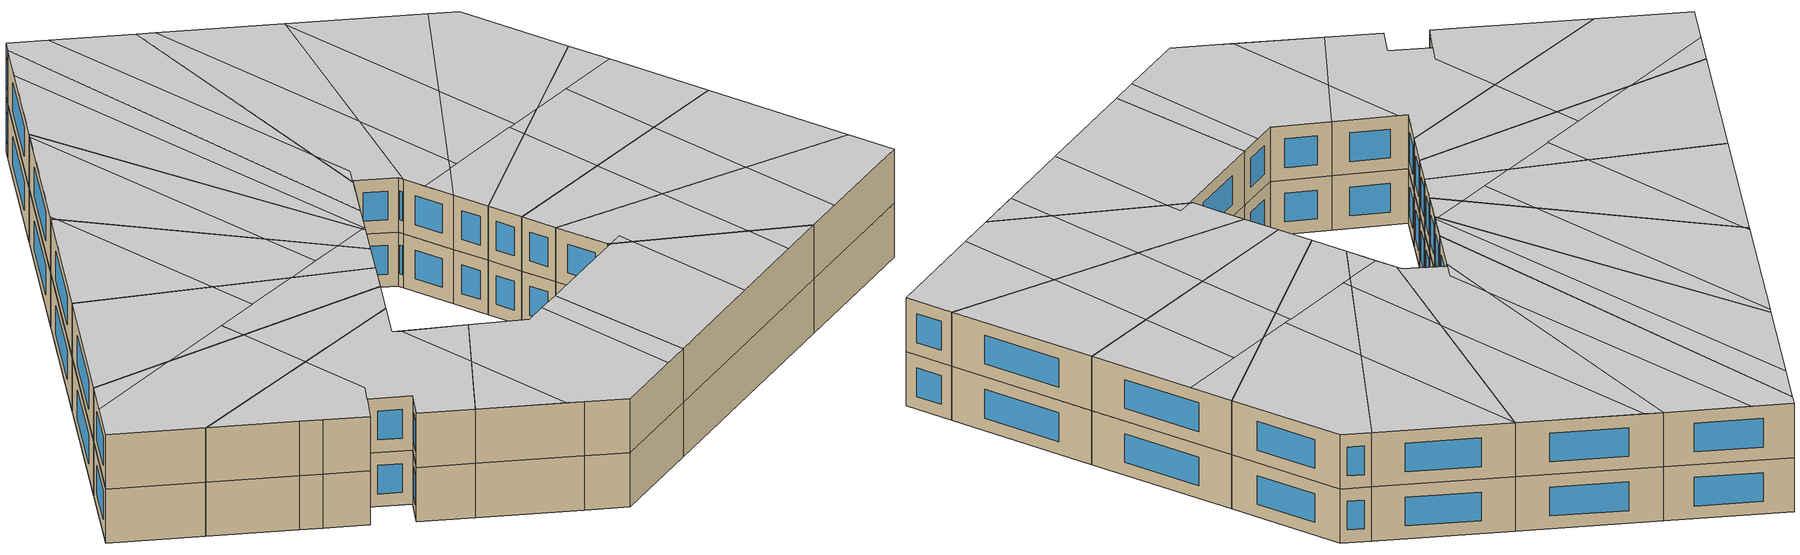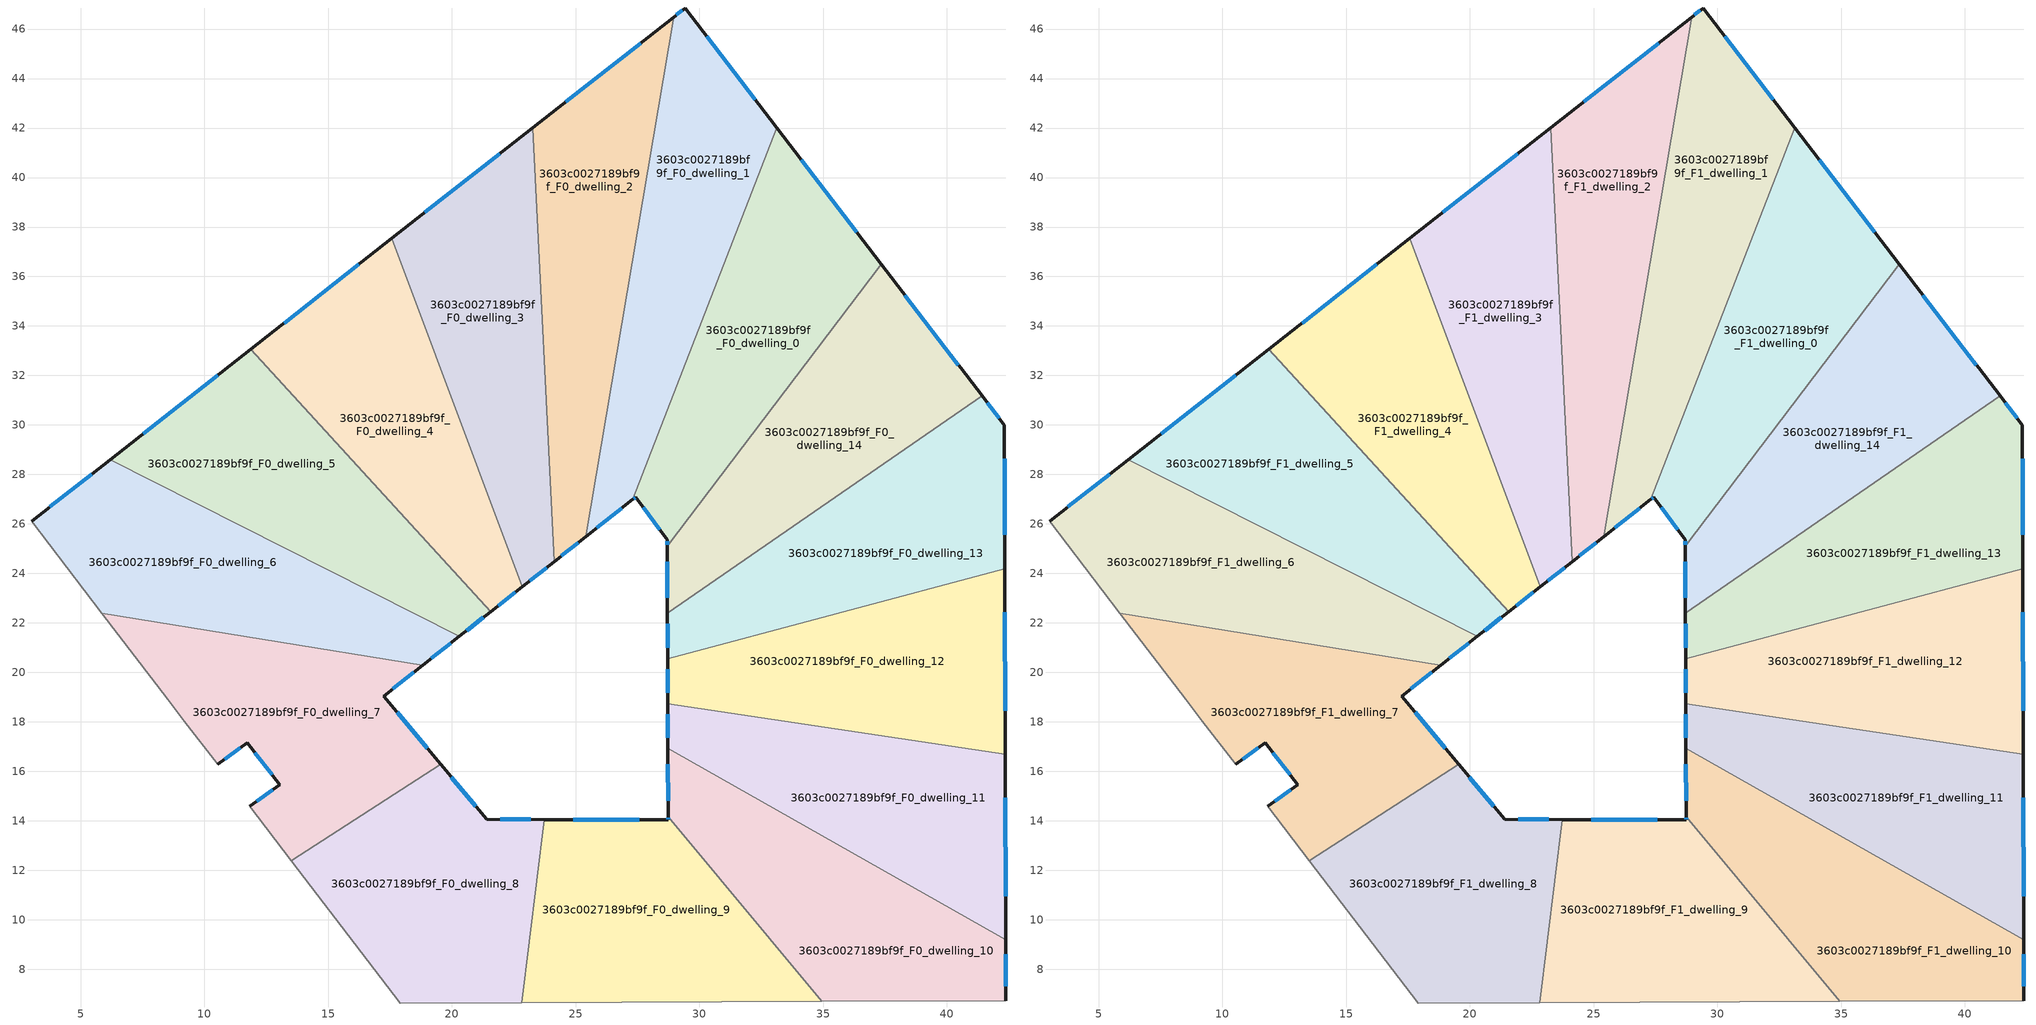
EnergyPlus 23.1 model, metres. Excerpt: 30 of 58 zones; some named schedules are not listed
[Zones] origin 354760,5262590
3603c0027189bf9f_F0_dwelling_0
 floor ground (EU_floor_Construction): 33.13,42.01 37.35,36.49 28.7,25.1 28.7,25.36 27.43,27.08 27.32,26.99 z0
 wall outside (EU_wall_Construction): 27.32,26.99 27.43,27.08 28.7,25.36 28.7,25.1 / 37.35,36.49 33.13,42.01 z0:3
 wall to 3603c0027189bf9f_F0_dwelling_1 (EU_wall_Construction): 33.13,42.01 27.32,26.99 z0:3
 wall to 3603c0027189bf9f_F0_dwelling_14 (EU_wall_Construction): 28.7,25.1 37.35,36.49 z0:3
 window (EU_Window_Construction): 28.7,25.3 28.7,25.16 / 27.73,26.68 28.41,25.77 / 27.34,27.01 27.41,27.06 / 36.36,37.79 34.12,40.72 z0.7:2.3
3603c0027189bf9f_F0_dwelling_1
 floor ground (EU_floor_Construction): 29.42,46.85 33.13,42.01 27.32,26.99 25.41,25.48 28.96,46.49 z0
 wall outside (EU_wall_Construction): 25.41,25.48 27.32,26.99 / 33.13,42.01 29.42,46.85 28.96,46.49 z0:3
 wall to 3603c0027189bf9f_F0_dwelling_2 (EU_wall_Construction): 28.96,46.49 25.41,25.48 z0:3
 window (EU_Window_Construction): 25.85,25.84 26.87,26.64 / 29.32,46.77 29.07,46.57 / 32.26,43.15 30.3,45.71 z0.7:2.3
3603c0027189bf9f_F0_dwelling_10
 floor ground (EU_floor_Construction): 42.39,9.19 42.39,6.73 34.94,6.7 28.74,14.16 28.73,16.93 z0
 wall outside (EU_wall_Construction): 28.73,16.93 28.74,14.16 / 42.39,6.73 42.39,9.19 z0:3
 wall to 3603c0027189bf9f_F0_dwelling_9 (EU_wall_Construction): 28.74,14.16 34.94,6.7 z0:3
 wall to 3603c0027189bf9f_F0_dwelling_11 (EU_wall_Construction): 42.39,9.19 28.73,16.93 z0:3
 wall adiabatic (EU_wall_Construction): 34.94,6.7 42.39,6.73 z0:3
 window (EU_Window_Construction): 28.73,16.28 28.74,14.81 / 42.39,7.31 42.39,8.61 z0.7:2.3
3603c0027189bf9f_F0_dwelling_11
 floor ground (EU_floor_Construction): 42.36,16.69 42.39,9.19 28.73,16.93 28.72,18.74 z0
 wall outside (EU_wall_Construction): 28.72,18.74 28.73,16.93 / 42.39,9.19 42.36,16.69 z0:3
 wall to 3603c0027189bf9f_F0_dwelling_12 (EU_wall_Construction): 42.36,16.69 28.72,18.74 z0:3
 window (EU_Window_Construction): 28.72,18.32 28.73,17.35 / 42.38,10.95 42.37,14.93 z0.7:2.3
3603c0027189bf9f_F0_dwelling_12
 floor ground (EU_floor_Construction): 42.34,24.19 42.36,16.69 28.72,18.74 28.72,20.55 z0
 wall outside (EU_wall_Construction): 28.72,20.55 28.72,18.74 / 42.36,16.69 42.34,24.19 z0:3
 wall to 3603c0027189bf9f_F0_dwelling_13 (EU_wall_Construction): 42.34,24.19 28.72,20.55 z0:3
 window (EU_Window_Construction): 28.72,20.13 28.72,19.17 / 42.36,18.45 42.35,22.43 z0.7:2.3
3603c0027189bf9f_F0_dwelling_13
 floor ground (EU_floor_Construction): 41.43,31.17 42.33,30 42.34,24.19 28.72,20.55 28.71,22.39 z0
 wall outside (EU_wall_Construction): 28.71,22.39 28.72,20.55 / 42.34,24.19 42.33,30 41.43,31.17 z0:3
 wall to 3603c0027189bf9f_F0_dwelling_14 (EU_wall_Construction): 41.43,31.17 28.71,22.39 z0:3
 window (EU_Window_Construction): 28.71,21.96 28.72,20.99 / 42.12,30.27 41.64,30.9 / 42.34,25.55 42.33,28.63 z0.7:2.3
3603c0027189bf9f_F0_dwelling_14
 floor ground (EU_floor_Construction): 37.35,36.49 41.43,31.17 28.71,22.39 28.7,25.1 z0
 wall outside (EU_wall_Construction): 28.7,25.1 28.71,22.39 / 41.43,31.17 37.35,36.49 z0:3
 window (EU_Window_Construction): 28.71,24.46 28.71,23.03 / 40.47,32.42 38.31,35.24 z0.7:2.3
3603c0027189bf9f_F0_dwelling_2
 floor ground (EU_floor_Construction): 28.96,46.49 25.41,25.48 24.13,24.47 23.27,42.01 z0
 wall outside (EU_wall_Construction): 24.13,24.47 25.41,25.48 / 28.96,46.49 23.27,42.01 z0:3
 wall to 3603c0027189bf9f_F0_dwelling_3 (EU_wall_Construction): 23.27,42.01 24.13,24.47 z0:3
 window (EU_Window_Construction): 24.43,24.71 25.11,25.25 / 27.62,45.44 24.6,43.06 z0.7:2.3
3603c0027189bf9f_F0_dwelling_3
 floor ground (EU_floor_Construction): 23.27,42.01 24.13,24.47 22.85,23.47 17.57,37.54 z0
 wall outside (EU_wall_Construction): 22.85,23.47 24.13,24.47 / 23.27,42.01 17.57,37.54 z0:3
 wall to 3603c0027189bf9f_F0_dwelling_4 (EU_wall_Construction): 17.57,37.54 22.85,23.47 z0:3
 window (EU_Window_Construction): 23.15,23.7 23.83,24.24 / 21.93,40.96 18.91,38.59 z0.7:2.3
3603c0027189bf9f_F0_dwelling_4
 floor ground (EU_floor_Construction): 17.57,37.54 22.85,23.47 21.57,22.46 11.88,33.07 z0
 wall outside (EU_wall_Construction): 21.57,22.46 22.85,23.47 / 17.57,37.54 11.88,33.07 z0:3
 wall to 3603c0027189bf9f_F0_dwelling_5 (EU_wall_Construction): 11.88,33.07 21.57,22.46 z0:3
 window (EU_Window_Construction): 21.87,22.7 22.55,23.23 / 16.24,36.49 13.22,34.12 z0.7:2.3
3603c0027189bf9f_F0_dwelling_5
 floor ground (EU_floor_Construction): 11.88,33.07 21.57,22.46 20.3,21.46 6.18,28.59 z0
 wall outside (EU_wall_Construction): 20.3,21.46 21.57,22.46 / 11.88,33.07 6.18,28.59 z0:3
 wall to 3603c0027189bf9f_F0_dwelling_6 (EU_wall_Construction): 6.18,28.59 20.3,21.46 z0:3
 window (EU_Window_Construction): 20.6,21.69 21.28,22.22 / 10.54,32.02 7.52,29.65 z0.7:2.3
3603c0027189bf9f_F0_dwelling_6
 floor ground (EU_floor_Construction): 20.3,21.46 18.83,20.29 5.85,22.39 3.01,26.1 6.18,28.59 z0
 wall outside (EU_wall_Construction): 18.83,20.29 20.3,21.46 / 6.18,28.59 3.01,26.1 z0:3
 wall to 3603c0027189bf9f_F0_dwelling_7 (EU_wall_Construction): 5.85,22.39 18.83,20.29 z0:3
 wall adiabatic (EU_wall_Construction): 3.01,26.1 5.85,22.39 z0:3
 window (EU_Window_Construction): 19.17,20.57 19.95,21.18 / 5.44,28.01 3.76,26.69 z0.7:2.3
3603c0027189bf9f_F0_dwelling_7
 floor ground (EU_floor_Construction): 18.83,20.29 17.24,19.04 19.54,16.28 13.51,12.4 11.83,14.58 13.04,15.47 11.73,17.16 10.53,16.29 9.18,18.03 8.51,18.92 5.85,22.39 z0
 wall outside (EU_wall_Construction): 10.53,16.29 11.73,17.16 13.04,15.47 11.83,14.58 / 19.54,16.28 17.24,19.04 18.83,20.29 z0:3
 wall adiabatic (EU_wall_Construction): 5.85,22.39 8.51,18.92 9.18,18.03 10.53,16.29 / 11.83,14.58 13.51,12.4 z0:3
 wall to 3603c0027189bf9f_F0_dwelling_8 (EU_wall_Construction): 13.51,12.4 19.54,16.28 z0:3
 window (EU_Window_Construction): 12.04,16.76 12.73,15.86 / 10.81,16.49 11.45,16.95 / 17.61,19.34 18.46,20 / 19,16.93 17.78,18.4 / 12.76,15.26 12.11,14.79 z0.7:2.3
3603c0027189bf9f_F0_dwelling_8
 floor ground (EU_floor_Construction): 23.73,14.05 22.83,6.66 17.91,6.64 16.61,8.35 13.51,12.4 19.54,16.28 21.4,14.06 z0
 wall outside (EU_wall_Construction): 23.73,14.05 21.4,14.06 19.54,16.28 z0:3
 wall adiabatic (EU_wall_Construction): 13.51,12.4 16.61,8.35 17.91,6.64 22.83,6.66 z0:3
 wall to 3603c0027189bf9f_F0_dwelling_9 (EU_wall_Construction): 22.83,6.66 23.73,14.05 z0:3
 window (EU_Window_Construction): 20.96,14.58 19.98,15.76 / 23.18,14.05 21.95,14.06 z0.7:2.3
3603c0027189bf9f_F0_dwelling_9
 floor ground (EU_floor_Construction): 28.74,14.16 34.94,6.7 22.83,6.66 23.73,14.05 28.74,14.04 z0
 wall outside (EU_wall_Construction): 28.74,14.16 28.74,14.04 23.73,14.05 z0:3
 wall adiabatic (EU_wall_Construction): 22.83,6.66 34.94,6.7 z0:3
 window (EU_Window_Construction): 27.56,14.04 24.9,14.05 / 28.74,14.13 28.74,14.07 z0.7:2.3
3603c0027189bf9f_F1_dwelling_0
 floor to 3603c0027189bf9f_F0_dwelling_0 (EU_floor_Construction): 33.13,42.01 37.35,36.49 28.7,25.1 28.7,25.36 27.43,27.08 27.32,26.99 z3
 wall outside (EU_wall_Construction): 27.32,26.99 27.43,27.08 28.7,25.36 28.7,25.1 / 37.35,36.49 33.13,42.01 z3:6
 wall to 3603c0027189bf9f_F1_dwelling_1 (EU_wall_Construction): 33.13,42.01 27.32,26.99 z3:6
 wall to 3603c0027189bf9f_F1_dwelling_14 (EU_wall_Construction): 28.7,25.1 37.35,36.49 z3:6
 window (EU_Window_Construction): 28.7,25.3 28.7,25.16 / 27.73,26.68 28.41,25.77 / 27.34,27.01 27.41,27.06 / 36.36,37.79 34.12,40.72 z3.7:5.3
 ceiling to 3603c0027189bf9f_F2_dwelling_2 (EU_floor_Construction): 31.93,29.35 33.66,41.32 33.13,42.01 28.38,29.75 28.07,27.58 27.44,27.08 28.7,25.36 28.7,25.1 z6
 ceiling to 3603c0027189bf9f_F2_dwelling_1 (EU_floor_Construction): 31.93,29.35 37.32,36.45 37.33,36.53 33.66,41.32 z6
 ceiling to 3603c0027189bf9f_F2_dwelling_3 (EU_floor_Construction): 28.07,27.59 28.38,29.75 27.32,26.99 z6
3603c0027189bf9f_F1_dwelling_1
 floor to 3603c0027189bf9f_F0_dwelling_1 (EU_floor_Construction): 29.42,46.85 33.13,42.01 27.32,26.99 25.41,25.48 28.96,46.49 z3
 wall outside (EU_wall_Construction): 25.41,25.48 27.32,26.99 / 33.13,42.01 29.42,46.85 28.96,46.49 z3:6
 wall to 3603c0027189bf9f_F1_dwelling_2 (EU_wall_Construction): 28.96,46.49 25.41,25.48 z3:6
 window (EU_Window_Construction): 25.85,25.84 26.87,26.64 / 29.32,46.77 29.07,46.57 / 32.26,43.15 30.3,45.71 z3.7:5.3
 ceiling to 3603c0027189bf9f_F2_dwelling_3 (EU_floor_Construction): 27.32,26.99 28.38,29.75 30.63,45.28 29.42,46.85 28.96,46.49 25.41,25.49 z6
 ceiling to 3603c0027189bf9f_F2_dwelling_2 (EU_floor_Construction): 28.38,29.75 33.13,42.01 30.63,45.28 z6
3603c0027189bf9f_F1_dwelling_10
 floor to 3603c0027189bf9f_F0_dwelling_10 (EU_floor_Construction): 42.39,9.19 42.39,6.73 34.94,6.7 28.74,14.16 28.73,16.93 z3
 wall outside (EU_wall_Construction): 28.73,16.93 28.74,14.16 / 42.39,6.73 42.39,9.19 z3:6
 wall to 3603c0027189bf9f_F1_dwelling_9 (EU_wall_Construction): 28.74,14.16 34.94,6.7 z3:6
 wall to 3603c0027189bf9f_F1_dwelling_11 (EU_wall_Construction): 42.39,9.19 28.73,16.93 z3:6
 wall adiabatic (EU_wall_Construction): 34.94,6.7 42.39,6.73 z3:6
 window (EU_Window_Construction): 28.73,16.28 28.74,14.81 / 42.39,7.31 42.39,8.61 z3.7:5.3
 ceiling to 3603c0027189bf9f_F2_dwelling_8 (EU_floor_Construction): 36.86,6.71 37.61,11.9 33.7,14.11 32.97,9.08 34.94,6.7 z6
 ceiling to 3603c0027189bf9f_F2_dwelling_7 (EU_floor_Construction): 42.39,6.73 42.39,9.19 37.61,11.9 36.86,6.71 z6
 ceiling to 3603c0027189bf9f_F2_dwelling_10 (EU_floor_Construction): 29.49,13.25 29.61,14.04 28.83,14.04 z6
 ceiling to 3603c0027189bf9f_F2_dwelling_9 (EU_floor_Construction): 32.97,9.08 33.7,14.11 28.73,16.93 28.73,15.42 28.73,15.39 28.74,14.19 28.74,14.16 28.83,14.04 29.61,14.04 29.49,13.25 z6
3603c0027189bf9f_F1_dwelling_11
 floor to 3603c0027189bf9f_F0_dwelling_11 (EU_floor_Construction): 42.36,16.69 42.39,9.19 28.73,16.93 28.72,18.74 z3
 wall outside (EU_wall_Construction): 28.72,18.74 28.73,16.93 / 42.39,9.19 42.36,16.69 z3:6
 wall to 3603c0027189bf9f_F1_dwelling_12 (EU_wall_Construction): 42.36,16.69 28.72,18.74 z3:6
 window (EU_Window_Construction): 28.72,18.32 28.73,17.35 / 42.38,10.95 42.37,14.93 z3.7:5.3
 ceiling to 3603c0027189bf9f_F2_dwelling_7 (EU_floor_Construction): 42.39,9.19 42.36,16.69 38.39,17.29 37.61,11.9 z6
 ceiling to 3603c0027189bf9f_F2_dwelling_8 (EU_floor_Construction): 37.61,11.9 38.39,17.29 34.25,17.91 33.7,14.11 z6
 ceiling to 3603c0027189bf9f_F2_dwelling_9 (EU_floor_Construction): 33.7,14.11 34.25,17.91 28.72,18.74 28.73,16.93 z6
3603c0027189bf9f_F1_dwelling_12
 floor to 3603c0027189bf9f_F0_dwelling_12 (EU_floor_Construction): 42.34,24.19 42.36,16.69 28.72,18.74 28.72,20.55 z3
 wall outside (EU_wall_Construction): 28.72,20.55 28.72,18.74 / 42.36,16.69 42.34,24.19 z3:6
 wall to 3603c0027189bf9f_F1_dwelling_13 (EU_wall_Construction): 42.34,24.19 28.72,20.55 z3:6
 window (EU_Window_Construction): 28.72,20.13 28.72,19.17 / 42.36,18.45 42.35,22.43 z3.7:5.3
 ceiling to 3603c0027189bf9f_F2_dwelling_9 (EU_floor_Construction): 34.25,17.91 34.87,22.2 28.72,20.55 28.72,18.74 z6
 ceiling to 3603c0027189bf9f_F2_dwelling_0 (EU_floor_Construction): 42.35,22 42.34,24.19 37.03,22.77 z6
 ceiling to 3603c0027189bf9f_F2_dwelling_8 (EU_floor_Construction): 38.39,17.29 39.14,22.47 37.03,22.77 34.87,22.2 34.25,17.91 z6
 ceiling to 3603c0027189bf9f_F2_dwelling_7 (EU_floor_Construction): 42.36,16.69 42.35,22 39.14,22.47 38.39,17.29 z6
3603c0027189bf9f_F1_dwelling_13
 floor to 3603c0027189bf9f_F0_dwelling_13 (EU_floor_Construction): 41.43,31.17 42.33,30 42.34,24.19 28.72,20.55 28.71,22.39 z3
 wall outside (EU_wall_Construction): 28.71,22.39 28.72,20.55 / 42.34,24.19 42.33,30 41.43,31.17 z3:6
 wall to 3603c0027189bf9f_F1_dwelling_14 (EU_wall_Construction): 41.43,31.17 28.71,22.39 z3:6
 window (EU_Window_Construction): 28.71,21.96 28.72,20.99 / 42.12,30.27 41.64,30.9 / 42.34,25.55 42.33,28.63 z3.7:5.3
 ceiling to 3603c0027189bf9f_F2_dwelling_0 (EU_floor_Construction): 42.34,24.19 42.33,30 41.43,31.17 36.01,27.43 35.37,23.01 37.03,22.77 z6
 ceiling to 3603c0027189bf9f_F2_dwelling_9 (EU_floor_Construction): 34.87,22.2 34.99,23.07 30.61,23.7 28.71,22.39 28.72,20.55 z6
 ceiling to 3603c0027189bf9f_F2_dwelling_1 (EU_floor_Construction): 35.37,23.01 36.01,27.43 31.17,24.08 31.1,23.63 z6
 ceiling to 3603c0027189bf9f_F2_dwelling_2 (EU_floor_Construction): 31.1,23.63 31.17,24.08 30.61,23.7 z6
 ceiling to 3603c0027189bf9f_F2_dwelling_8 (EU_floor_Construction): 37.03,22.77 34.99,23.07 34.87,22.2 z6
3603c0027189bf9f_F1_dwelling_14
 floor to 3603c0027189bf9f_F0_dwelling_14 (EU_floor_Construction): 37.35,36.49 41.43,31.17 28.71,22.39 28.7,25.1 z3
 wall outside (EU_wall_Construction): 28.7,25.1 28.71,22.39 / 41.43,31.17 37.35,36.49 z3:6
 window (EU_Window_Construction): 28.71,24.46 28.71,23.03 / 40.47,32.42 38.31,35.24 z3.7:5.3
 ceiling to 3603c0027189bf9f_F2_dwelling_1 (EU_floor_Construction): 36.01,27.43 37.32,36.45 31.93,29.35 31.17,24.08 z6
 ceiling to 3603c0027189bf9f_F2_dwelling_2 (EU_floor_Construction): 31.17,24.08 31.93,29.35 28.7,25.1 28.71,23.98 30.61,23.7 z6
 ceiling to 3603c0027189bf9f_F2_dwelling_0 (EU_floor_Construction): 41.43,31.17 37.35,36.49 37.32,36.45 36.01,27.43 z6
 ceiling to 3603c0027189bf9f_F2_dwelling_9 (EU_floor_Construction): 30.61,23.7 28.71,23.98 28.71,22.39 z6
3603c0027189bf9f_F1_dwelling_2
 floor to 3603c0027189bf9f_F0_dwelling_2 (EU_floor_Construction): 28.96,46.49 25.41,25.48 24.13,24.47 23.27,42.01 z3
 wall outside (EU_wall_Construction): 24.13,24.47 25.41,25.48 / 28.96,46.49 23.27,42.01 z3:6
 wall to 3603c0027189bf9f_F1_dwelling_3 (EU_wall_Construction): 23.27,42.01 24.13,24.47 z3:6
 window (EU_Window_Construction): 24.43,24.71 25.11,25.25 / 27.62,45.44 24.6,43.06 z3.7:5.3
 ceiling adiabatic (EU_roof_Construction): 24.25,24.62 27.21,45.11 23.27,42.01 24.12,24.64 z6
 ceiling to 3603c0027189bf9f_F2_dwelling_3 (EU_floor_Construction): 25.41,25.49 28.96,46.49 27.21,45.11 24.25,24.62 24.31,24.62 z6
 ceiling to 3603c0027189bf9f_F2_dwelling_12 (EU_floor_Construction): 24.31,24.62 24.25,24.62 24.12,24.64 24.13,24.47 z6
3603c0027189bf9f_F1_dwelling_3
 floor to 3603c0027189bf9f_F0_dwelling_3 (EU_floor_Construction): 23.27,42.01 24.13,24.47 22.85,23.47 17.57,37.54 z3
 wall outside (EU_wall_Construction): 22.85,23.47 24.13,24.47 / 23.27,42.01 17.57,37.54 z3:6
 wall to 3603c0027189bf9f_F1_dwelling_4 (EU_wall_Construction): 17.57,37.54 22.85,23.47 z3:6
 window (EU_Window_Construction): 23.15,23.7 23.83,24.24 / 21.93,40.96 18.91,38.59 z3.7:5.3
 ceiling to 3603c0027189bf9f_F2_dwelling_5 (EU_floor_Construction): 21.1,28.14 23.09,41.87 17.71,37.65 17.66,37.31 z6
 ceiling to 3603c0027189bf9f_F2_dwelling_4 (EU_floor_Construction): 24.12,24.64 23.27,42.01 23.09,41.87 21.1,28.14 22.31,24.91 z6
 ceiling to 3603c0027189bf9f_F2_dwelling_6 (EU_floor_Construction): 17.66,37.31 17.71,37.65 17.57,37.54 z6
 ceiling to 3603c0027189bf9f_F2_dwelling_12 (EU_floor_Construction): 24.13,24.47 24.12,24.64 22.31,24.91 22.85,23.47 z6
3603c0027189bf9f_F1_dwelling_4
 floor to 3603c0027189bf9f_F0_dwelling_4 (EU_floor_Construction): 17.57,37.54 22.85,23.47 21.57,22.46 11.88,33.07 z3
 wall outside (EU_wall_Construction): 21.57,22.46 22.85,23.47 / 17.57,37.54 11.88,33.07 z3:6
 wall to 3603c0027189bf9f_F1_dwelling_5 (EU_wall_Construction): 11.88,33.07 21.57,22.46 z3:6
 window (EU_Window_Construction): 21.87,22.7 22.55,23.23 / 16.24,36.49 13.22,34.12 z3.7:5.3
 ceiling to 3603c0027189bf9f_F2_dwelling_6 (EU_floor_Construction): 16.34,28.19 17.66,37.31 17.57,37.54 11.88,33.07 z6
 ceiling to 3603c0027189bf9f_F2_dwelling_5 (EU_floor_Construction): 20.66,25.14 21.1,28.14 17.66,37.31 16.34,28.19 18.89,25.4 z6
 ceiling to 3603c0027189bf9f_F2_dwelling_4 (EU_floor_Construction): 22.31,24.91 21.1,28.14 20.66,25.14 z6
 ceiling to 3603c0027189bf9f_F2_dwelling_12 (EU_floor_Construction): 22.85,23.47 22.31,24.91 18.89,25.4 21.57,22.46 z6
3603c0027189bf9f_F1_dwelling_5
 floor to 3603c0027189bf9f_F0_dwelling_5 (EU_floor_Construction): 11.88,33.07 21.57,22.46 20.3,21.46 6.18,28.59 z3
 wall outside (EU_wall_Construction): 20.3,21.46 21.57,22.46 / 11.88,33.07 6.18,28.59 z3:6
 wall to 3603c0027189bf9f_F1_dwelling_6 (EU_wall_Construction): 6.18,28.59 20.3,21.46 z3:6
 window (EU_Window_Construction): 20.6,21.69 21.28,22.22 / 10.54,32.02 7.52,29.65 z3.7:5.3
 ceiling to 3603c0027189bf9f_F2_dwelling_6 (EU_floor_Construction): 16,25.82 16.34,28.19 11.88,33.07 6.18,28.59 9.94,26.7 z6
 ceiling to 3603c0027189bf9f_F2_dwelling_12 (EU_floor_Construction): 21.57,22.46 18.89,25.4 13.74,26.15 13.55,24.87 20.3,21.46 z6
 ceiling to 3603c0027189bf9f_F2_dwelling_5 (EU_floor_Construction): 18.89,25.4 16.34,28.19 16,25.82 z6
 ceiling to 3603c0027189bf9f_F2_dwelling_13 (EU_floor_Construction): 13.55,24.87 13.73,26.15 9.94,26.7 z6
3603c0027189bf9f_F1_dwelling_6
 floor to 3603c0027189bf9f_F0_dwelling_6 (EU_floor_Construction): 20.3,21.46 18.83,20.29 5.85,22.39 3.01,26.1 6.18,28.59 z3
 wall outside (EU_wall_Construction): 18.83,20.29 20.3,21.46 / 6.18,28.59 3.01,26.1 z3:6
 wall to 3603c0027189bf9f_F1_dwelling_7 (EU_wall_Construction): 5.85,22.39 18.83,20.29 z3:6
 wall adiabatic (EU_wall_Construction): 3.01,26.1 5.85,22.39 z3:6
 window (EU_Window_Construction): 19.17,20.57 19.95,21.18 / 5.44,28.01 3.76,26.69 z3.7:5.3
 ceiling to 3603c0027189bf9f_F2_dwelling_13 (EU_floor_Construction): 13.02,21.23 13.55,24.87 9.94,26.7 4.73,27.45 3.01,26.1 5.85,22.39 z6
 ceiling to 3603c0027189bf9f_F2_dwelling_12 (EU_floor_Construction): 20.3,21.46 13.55,24.87 13.02,21.23 18.83,20.29 z6
 ceiling to 3603c0027189bf9f_F2_dwelling_6 (EU_floor_Construction): 9.94,26.7 6.18,28.59 4.73,27.45 z6
3603c0027189bf9f_F1_dwelling_7
 floor to 3603c0027189bf9f_F0_dwelling_7 (EU_floor_Construction): 18.83,20.29 17.24,19.04 19.54,16.28 13.51,12.4 11.83,14.58 13.04,15.47 11.73,17.16 10.53,16.29 9.18,18.03 8.51,18.92 5.85,22.39 z3
 wall outside (EU_wall_Construction): 10.53,16.29 11.73,17.16 13.04,15.47 11.83,14.58 / 19.54,16.28 17.24,19.04 18.83,20.29 z3:6
 wall adiabatic (EU_wall_Construction): 5.85,22.39 8.51,18.92 9.18,18.03 10.53,16.29 / 11.83,14.58 13.51,12.4 z3:6
 wall to 3603c0027189bf9f_F1_dwelling_8 (EU_wall_Construction): 13.51,12.4 19.54,16.28 z3:6
 window (EU_Window_Construction): 12.04,16.76 12.73,15.86 / 10.81,16.49 11.45,16.95 / 17.61,19.34 18.46,20 / 19,16.93 17.78,18.4 / 12.76,15.26 12.11,14.79 z3.7:5.3
 ceiling to 3603c0027189bf9f_F2_dwelling_12 (EU_floor_Construction): 16.93,14.6 17.53,18.7 17.24,19.04 18.83,20.29 13.02,21.23 12.52,17.72 11.73,17.16 13.04,15.47 11.83,14.58 13.51,12.4 z6
 ceiling to 3603c0027189bf9f_F2_dwelling_11 (EU_floor_Construction): 19.54,16.28 17.53,18.7 16.93,14.6 z6
 ceiling to 3603c0027189bf9f_F2_dwelling_13 (EU_floor_Construction): 12.52,17.72 13.02,21.23 5.85,22.39 8.51,18.92 9.18,18.03 10.53,16.29 z6
3603c0027189bf9f_F1_dwelling_8
 floor to 3603c0027189bf9f_F0_dwelling_8 (EU_floor_Construction): 23.73,14.05 22.83,6.66 17.91,6.64 16.61,8.35 13.51,12.4 19.54,16.28 21.4,14.06 z3
 wall outside (EU_wall_Construction): 23.73,14.05 21.4,14.06 19.54,16.28 z3:6
 wall adiabatic (EU_wall_Construction): 13.51,12.4 16.61,8.35 17.91,6.64 22.83,6.66 z3:6
 wall to 3603c0027189bf9f_F1_dwelling_9 (EU_wall_Construction): 22.83,6.66 23.73,14.05 z3:6
 window (EU_Window_Construction): 20.96,14.58 19.98,15.76 / 23.18,14.05 21.95,14.06 z3.7:5.3
 ceiling to 3603c0027189bf9f_F2_dwelling_11 (EU_floor_Construction): 21.43,6.65 22.5,14.06 21.4,14.06 19.54,16.28 16.93,14.6 16.12,8.99 16.61,8.35 17.91,6.64 z6
 ceiling to 3603c0027189bf9f_F2_dwelling_10 (EU_floor_Construction): 22.83,6.66 23.73,14.05 22.5,14.06 21.43,6.65 z6
 ceiling to 3603c0027189bf9f_F2_dwelling_12 (EU_floor_Construction): 16.12,8.99 16.93,14.6 13.51,12.4 z6
3603c0027189bf9f_F1_dwelling_9
 floor to 3603c0027189bf9f_F0_dwelling_9 (EU_floor_Construction): 28.74,14.16 34.94,6.7 22.83,6.66 23.73,14.05 28.74,14.04 z3
 wall outside (EU_wall_Construction): 28.74,14.16 28.74,14.04 23.73,14.05 z3:6
 wall adiabatic (EU_wall_Construction): 22.83,6.66 34.94,6.7 z3:6
 window (EU_Window_Construction): 27.56,14.04 24.9,14.05 / 28.74,14.13 28.74,14.07 z3.7:5.3
 ceiling to 3603c0027189bf9f_F2_dwelling_10 (EU_floor_Construction): 28.54,6.68 29.49,13.25 28.83,14.04 28.74,14.04 23.73,14.05 22.83,6.66 z6
 ceiling to 3603c0027189bf9f_F2_dwelling_9 (EU_floor_Construction): 32.62,6.69 32.97,9.08 29.49,13.25 28.54,6.68 z6
 ceiling to 3603c0027189bf9f_F2_dwelling_8 (EU_floor_Construction): 34.94,6.7 32.97,9.08 32.62,6.69 z6
[Building]
EU S2 Campaign: North Axis=0; Terrain=City; Solar Distribution=FullExterior
[Site:Location]
Budapest.Ferenc.Liszt.Intl.AP: Latitude=47.437; Longitude=19.256; Time Zone=1; Elevation=185
[SizingPeriod:WeatherFileDays]
AnnualSizingPeriod: Begin Month=1; Begin Day of Month=1; End Month=12; End Day of Month=31; Day of Week for Start Day=Monday; Use Weather File Daylight Saving Period=No; Use Weather File Rain and Snow Indicators=No
[MATERIAL]
EU_InternalMass_Material: Roughness=MediumRough; Thickness=0.1; Conductivity=1; Density=1800; Specific Heat=900; Thermal Absorptance=0.9; Solar Absorptance=0.7; Visible Absorptance=0.7
[MATERIAL:NOMASS] Roughness=MediumRough; Thermal Absorptance=0.9; Solar Absorptance=0.7; Visible Absorptance=0.7
Name | Thermal Resistance
EU_wall_NoMass | 0.832559
EU_roof_NoMass | 1.39638
EU_floor_NoMass | 0.872794
[WINDOWMATERIAL:SIMPLEGLAZINGSYSTEM]
EU_Window_SimpleGlazing: UFactor=2.79869; Solar Heat Gain Coefficient=0.75; Visible Transmittance=0.75
[CONSTRUCTION]
EU_wall_Construction: EU_wall_NoMass
EU_roof_Construction: EU_roof_NoMass
EU_floor_Construction: EU_floor_NoMass
EU_Window_Construction: EU_Window_SimpleGlazing
EU_InternalMass_Construction: EU_InternalMass_Material
[ZONE] Type=1; Multiplier=1; Ceiling Height=autocalculate; Floor Area=autocalculate; Part of Total Floor Area=Yes
Name | Volume
3603c0027189bf9f_F0_dwelling_0; 3603c0027189bf9f_F1_dwelling_0 | 190.519
3603c0027189bf9f_F0_dwelling_1; 3603c0027189bf9f_F1_dwelling_1; 3603c0027189bf9f_F0_dwelling_6; 3603c0027189bf9f_F1_dwelling_6 | 190.489
3603c0027189bf9f_F0_dwelling_10; 3603c0027189bf9f_F1_dwelling_10 | 190.508
3603c0027189bf9f_F0_dwelling_11; 3603c0027189bf9f_F1_dwelling_11; 3603c0027189bf9f_F0_dwelling_3; 3603c0027189bf9f_F1_dwelling_3 | 190.5
3603c0027189bf9f_F0_dwelling_12; 3603c0027189bf9f_F1_dwelling_12 | 190.518
3603c0027189bf9f_F0_dwelling_13; 3603c0027189bf9f_F1_dwelling_13; 3603c0027189bf9f_F0_dwelling_2; 3603c0027189bf9f_F1_dwelling_2 | 190.53
3603c0027189bf9f_F0_dwelling_14; 3603c0027189bf9f_F1_dwelling_14 | 190.507
3603c0027189bf9f_F0_dwelling_4; 3603c0027189bf9f_F1_dwelling_4 | 190.515
3603c0027189bf9f_F0_dwelling_5; 3603c0027189bf9f_F1_dwelling_5 | 190.542
3603c0027189bf9f_F0_dwelling_7; 3603c0027189bf9f_F1_dwelling_7 | 190.52
3603c0027189bf9f_F0_dwelling_8; 3603c0027189bf9f_F1_dwelling_8 | 190.521
3603c0027189bf9f_F0_dwelling_9; 3603c0027189bf9f_F1_dwelling_9 | 190.497
[INTERNALMASS] Construction=EU_InternalMass_Construction
Name | Zone or ZoneList | Surface Area
3603c0027189bf9f_F0_dwelling_0_EU_InternalMass | 3603c0027189bf9f_F0_dwelling_0 | 63.5064
3603c0027189bf9f_F0_dwelling_1_EU_InternalMass | 3603c0027189bf9f_F0_dwelling_1 | 63.4965
3603c0027189bf9f_F0_dwelling_2_EU_InternalMass | 3603c0027189bf9f_F0_dwelling_2 | 63.51
3603c0027189bf9f_F0_dwelling_3_EU_InternalMass | 3603c0027189bf9f_F0_dwelling_3 | 63.5
3603c0027189bf9f_F0_dwelling_4_EU_InternalMass | 3603c0027189bf9f_F0_dwelling_4 | 63.505
3603c0027189bf9f_F0_dwelling_5_EU_InternalMass | 3603c0027189bf9f_F0_dwelling_5 | 63.514
3603c0027189bf9f_F0_dwelling_6_EU_InternalMass | 3603c0027189bf9f_F0_dwelling_6 | 63.4963
3603c0027189bf9f_F0_dwelling_7_EU_InternalMass | 3603c0027189bf9f_F0_dwelling_7 | 63.5068
3603c0027189bf9f_F0_dwelling_8_EU_InternalMass | 3603c0027189bf9f_F0_dwelling_8 | 63.5072
3603c0027189bf9f_F0_dwelling_9_EU_InternalMass | 3603c0027189bf9f_F0_dwelling_9 | 63.4991
3603c0027189bf9f_F0_dwelling_10_EU_InternalMass | 3603c0027189bf9f_F0_dwelling_10 | 63.5027
3603c0027189bf9f_F0_dwelling_11_EU_InternalMass | 3603c0027189bf9f_F0_dwelling_11 | 63.4998
3603c0027189bf9f_F0_dwelling_12_EU_InternalMass | 3603c0027189bf9f_F0_dwelling_12 | 63.5058
3603c0027189bf9f_F0_dwelling_13_EU_InternalMass | 3603c0027189bf9f_F0_dwelling_13 | 63.51
3603c0027189bf9f_F0_dwelling_14_EU_InternalMass | 3603c0027189bf9f_F0_dwelling_14 | 63.5023
3603c0027189bf9f_F1_dwelling_0_EU_InternalMass | 3603c0027189bf9f_F1_dwelling_0 | 63.5064
3603c0027189bf9f_F1_dwelling_1_EU_InternalMass | 3603c0027189bf9f_F1_dwelling_1 | 63.4965
3603c0027189bf9f_F1_dwelling_2_EU_InternalMass | 3603c0027189bf9f_F1_dwelling_2 | 63.51
3603c0027189bf9f_F1_dwelling_3_EU_InternalMass | 3603c0027189bf9f_F1_dwelling_3 | 63.5
3603c0027189bf9f_F1_dwelling_4_EU_InternalMass | 3603c0027189bf9f_F1_dwelling_4 | 63.505
3603c0027189bf9f_F1_dwelling_5_EU_InternalMass | 3603c0027189bf9f_F1_dwelling_5 | 63.514
3603c0027189bf9f_F1_dwelling_6_EU_InternalMass | 3603c0027189bf9f_F1_dwelling_6 | 63.4963
3603c0027189bf9f_F1_dwelling_7_EU_InternalMass | 3603c0027189bf9f_F1_dwelling_7 | 63.5068
3603c0027189bf9f_F1_dwelling_8_EU_InternalMass | 3603c0027189bf9f_F1_dwelling_8 | 63.5072
3603c0027189bf9f_F1_dwelling_9_EU_InternalMass | 3603c0027189bf9f_F1_dwelling_9 | 63.4991
3603c0027189bf9f_F1_dwelling_10_EU_InternalMass | 3603c0027189bf9f_F1_dwelling_10 | 63.5027
3603c0027189bf9f_F1_dwelling_11_EU_InternalMass | 3603c0027189bf9f_F1_dwelling_11 | 63.4998
3603c0027189bf9f_F1_dwelling_12_EU_InternalMass | 3603c0027189bf9f_F1_dwelling_12 | 63.5058
3603c0027189bf9f_F1_dwelling_13_EU_InternalMass | 3603c0027189bf9f_F1_dwelling_13 | 63.51
3603c0027189bf9f_F1_dwelling_14_EU_InternalMass | 3603c0027189bf9f_F1_dwelling_14 | 63.5023
[OTHEREQUIPMENT] Fuel Type=Electricity; Design Level Calculation Method=Watts/Area; Power per Zone Floor Area=1; Fraction Latent=0; Fraction Radiant=0; Fraction Lost=0; Carbon Dioxide Generation Rate=0; EndUse Subcategory=EU_Step8_InternalGains
Name | Zone or ZoneList or Space or SpaceList | Schedule
EU_Step8_InternalGain_3603c0027189bf9f_F0_dwelling_0_f000 | 3603c0027189bf9f_F0_dwelling_0 | EU_Step8_GainSchedule_3603c0027189bf9f_F0_dwelling_0_f000
EU_Step8_InternalGain_3603c0027189bf9f_F0_dwelling_1_f000 | 3603c0027189bf9f_F0_dwelling_1 | EU_Step8_GainSchedule_3603c0027189bf9f_F0_dwelling_1_f000
EU_Step8_InternalGain_3603c0027189bf9f_F0_dwelling_2_f000 | 3603c0027189bf9f_F0_dwelling_2 | EU_Step8_GainSchedule_3603c0027189bf9f_F0_dwelling_2_f000
EU_Step8_InternalGain_3603c0027189bf9f_F0_dwelling_3_f000 | 3603c0027189bf9f_F0_dwelling_3 | EU_Step8_GainSchedule_3603c0027189bf9f_F0_dwelling_3_f000
EU_Step8_InternalGain_3603c0027189bf9f_F0_dwelling_4_f000 | 3603c0027189bf9f_F0_dwelling_4 | EU_Step8_GainSchedule_3603c0027189bf9f_F0_dwelling_4_f000
EU_Step8_InternalGain_3603c0027189bf9f_F0_dwelling_5_f000 | 3603c0027189bf9f_F0_dwelling_5 | EU_Step8_GainSchedule_3603c0027189bf9f_F0_dwelling_5_f000
EU_Step8_InternalGain_3603c0027189bf9f_F0_dwelling_6_f000 | 3603c0027189bf9f_F0_dwelling_6 | EU_Step8_GainSchedule_3603c0027189bf9f_F0_dwelling_6_f000
EU_Step8_InternalGain_3603c0027189bf9f_F0_dwelling_7_f000 | 3603c0027189bf9f_F0_dwelling_7 | EU_Step8_GainSchedule_3603c0027189bf9f_F0_dwelling_7_f000
EU_Step8_InternalGain_3603c0027189bf9f_F0_dwelling_8_f000 | 3603c0027189bf9f_F0_dwelling_8 | EU_Step8_GainSchedule_3603c0027189bf9f_F0_dwelling_8_f000
EU_Step8_InternalGain_3603c0027189bf9f_F0_dwelling_9_f000 | 3603c0027189bf9f_F0_dwelling_9 | EU_Step8_GainSchedule_3603c0027189bf9f_F0_dwelling_9_f000
EU_Step8_InternalGain_3603c0027189bf9f_F0_dwelling_10_f000 | 3603c0027189bf9f_F0_dwelling_10 | EU_Step8_GainSchedule_3603c0027189bf9f_F0_dwelling_10_f000
EU_Step8_InternalGain_3603c0027189bf9f_F0_dwelling_11_f000 | 3603c0027189bf9f_F0_dwelling_11 | EU_Step8_GainSchedule_3603c0027189bf9f_F0_dwelling_11_f000
EU_Step8_InternalGain_3603c0027189bf9f_F0_dwelling_12_f000 | 3603c0027189bf9f_F0_dwelling_12 | EU_Step8_GainSchedule_3603c0027189bf9f_F0_dwelling_12_f000
EU_Step8_InternalGain_3603c0027189bf9f_F0_dwelling_13_f000 | 3603c0027189bf9f_F0_dwelling_13 | EU_Step8_GainSchedule_3603c0027189bf9f_F0_dwelling_13_f000
EU_Step8_InternalGain_3603c0027189bf9f_F0_dwelling_14_f000 | 3603c0027189bf9f_F0_dwelling_14 | EU_Step8_GainSchedule_3603c0027189bf9f_F0_dwelling_14_f000
EU_Step8_InternalGain_3603c0027189bf9f_F1_dwelling_0_f000 | 3603c0027189bf9f_F1_dwelling_0 | EU_Step8_GainSchedule_3603c0027189bf9f_F1_dwelling_0_f000
EU_Step8_InternalGain_3603c0027189bf9f_F1_dwelling_1_f000 | 3603c0027189bf9f_F1_dwelling_1 | EU_Step8_GainSchedule_3603c0027189bf9f_F1_dwelling_1_f000
EU_Step8_InternalGain_3603c0027189bf9f_F1_dwelling_2_f000 | 3603c0027189bf9f_F1_dwelling_2 | EU_Step8_GainSchedule_3603c0027189bf9f_F1_dwelling_2_f000
EU_Step8_InternalGain_3603c0027189bf9f_F1_dwelling_3_f000 | 3603c0027189bf9f_F1_dwelling_3 | EU_Step8_GainSchedule_3603c0027189bf9f_F1_dwelling_3_f000
EU_Step8_InternalGain_3603c0027189bf9f_F1_dwelling_4_f000 | 3603c0027189bf9f_F1_dwelling_4 | EU_Step8_GainSchedule_3603c0027189bf9f_F1_dwelling_4_f000
EU_Step8_InternalGain_3603c0027189bf9f_F1_dwelling_5_f000 | 3603c0027189bf9f_F1_dwelling_5 | EU_Step8_GainSchedule_3603c0027189bf9f_F1_dwelling_5_f000
EU_Step8_InternalGain_3603c0027189bf9f_F1_dwelling_6_f000 | 3603c0027189bf9f_F1_dwelling_6 | EU_Step8_GainSchedule_3603c0027189bf9f_F1_dwelling_6_f000
EU_Step8_InternalGain_3603c0027189bf9f_F1_dwelling_7_f000 | 3603c0027189bf9f_F1_dwelling_7 | EU_Step8_GainSchedule_3603c0027189bf9f_F1_dwelling_7_f000
EU_Step8_InternalGain_3603c0027189bf9f_F1_dwelling_8_f000 | 3603c0027189bf9f_F1_dwelling_8 | EU_Step8_GainSchedule_3603c0027189bf9f_F1_dwelling_8_f000
EU_Step8_InternalGain_3603c0027189bf9f_F1_dwelling_9_f000 | 3603c0027189bf9f_F1_dwelling_9 | EU_Step8_GainSchedule_3603c0027189bf9f_F1_dwelling_9_f000
EU_Step8_InternalGain_3603c0027189bf9f_F1_dwelling_10_f000 | 3603c0027189bf9f_F1_dwelling_10 | EU_Step8_GainSchedule_3603c0027189bf9f_F1_dwelling_10_f000
EU_Step8_InternalGain_3603c0027189bf9f_F1_dwelling_11_f000 | 3603c0027189bf9f_F1_dwelling_11 | EU_Step8_GainSchedule_3603c0027189bf9f_F1_dwelling_11_f000
EU_Step8_InternalGain_3603c0027189bf9f_F1_dwelling_12_f000 | 3603c0027189bf9f_F1_dwelling_12 | EU_Step8_GainSchedule_3603c0027189bf9f_F1_dwelling_12_f000
EU_Step8_InternalGain_3603c0027189bf9f_F1_dwelling_13_f000 | 3603c0027189bf9f_F1_dwelling_13 | EU_Step8_GainSchedule_3603c0027189bf9f_F1_dwelling_13_f000
EU_Step8_InternalGain_3603c0027189bf9f_F1_dwelling_14_f000 | 3603c0027189bf9f_F1_dwelling_14 | EU_Step8_GainSchedule_3603c0027189bf9f_F1_dwelling_14_f000
[ZONEVENTILATION:DESIGNFLOWRATE] Schedule=EU_AlwaysOn; Design Flow Rate Calculation Method=AirChanges/Hour; Air Changes per Hour=0.475469; Ventilation Type=Natural; Fan Pressure Rise=0; Fan Total Efficiency=1; Constant Term Coefficient=1; Temperature Term Coefficient=0; Velocity Term Coefficient=0; Velocity Squared Term Coefficient=0; Minimum Indoor Temperature=-100; Maximum Indoor Temperature=100; Delta Temperature=-100; Minimum Outdoor Temperature=-100; Maximum Outdoor Temperature=100; Maximum Wind Speed=40
Name | Zone or ZoneList or Space or SpaceList
EU_ConstantAir_3603c0027189bf9f_F0_dwelling_0 | 3603c0027189bf9f_F0_dwelling_0
EU_ConstantAir_3603c0027189bf9f_F0_dwelling_1 | 3603c0027189bf9f_F0_dwelling_1
EU_ConstantAir_3603c0027189bf9f_F0_dwelling_2 | 3603c0027189bf9f_F0_dwelling_2
EU_ConstantAir_3603c0027189bf9f_F0_dwelling_3 | 3603c0027189bf9f_F0_dwelling_3
EU_ConstantAir_3603c0027189bf9f_F0_dwelling_4 | 3603c0027189bf9f_F0_dwelling_4
EU_ConstantAir_3603c0027189bf9f_F0_dwelling_5 | 3603c0027189bf9f_F0_dwelling_5
EU_ConstantAir_3603c0027189bf9f_F0_dwelling_6 | 3603c0027189bf9f_F0_dwelling_6
EU_ConstantAir_3603c0027189bf9f_F0_dwelling_7 | 3603c0027189bf9f_F0_dwelling_7
EU_ConstantAir_3603c0027189bf9f_F0_dwelling_8 | 3603c0027189bf9f_F0_dwelling_8
EU_ConstantAir_3603c0027189bf9f_F0_dwelling_9 | 3603c0027189bf9f_F0_dwelling_9
EU_ConstantAir_3603c0027189bf9f_F0_dwelling_10 | 3603c0027189bf9f_F0_dwelling_10
EU_ConstantAir_3603c0027189bf9f_F0_dwelling_11 | 3603c0027189bf9f_F0_dwelling_11
EU_ConstantAir_3603c0027189bf9f_F0_dwelling_12 | 3603c0027189bf9f_F0_dwelling_12
EU_ConstantAir_3603c0027189bf9f_F0_dwelling_13 | 3603c0027189bf9f_F0_dwelling_13
EU_ConstantAir_3603c0027189bf9f_F0_dwelling_14 | 3603c0027189bf9f_F0_dwelling_14
EU_ConstantAir_3603c0027189bf9f_F1_dwelling_0 | 3603c0027189bf9f_F1_dwelling_0
EU_ConstantAir_3603c0027189bf9f_F1_dwelling_1 | 3603c0027189bf9f_F1_dwelling_1
EU_ConstantAir_3603c0027189bf9f_F1_dwelling_2 | 3603c0027189bf9f_F1_dwelling_2
EU_ConstantAir_3603c0027189bf9f_F1_dwelling_3 | 3603c0027189bf9f_F1_dwelling_3
EU_ConstantAir_3603c0027189bf9f_F1_dwelling_4 | 3603c0027189bf9f_F1_dwelling_4
EU_ConstantAir_3603c0027189bf9f_F1_dwelling_5 | 3603c0027189bf9f_F1_dwelling_5
EU_ConstantAir_3603c0027189bf9f_F1_dwelling_6 | 3603c0027189bf9f_F1_dwelling_6
EU_ConstantAir_3603c0027189bf9f_F1_dwelling_7 | 3603c0027189bf9f_F1_dwelling_7
EU_ConstantAir_3603c0027189bf9f_F1_dwelling_8 | 3603c0027189bf9f_F1_dwelling_8
EU_ConstantAir_3603c0027189bf9f_F1_dwelling_9 | 3603c0027189bf9f_F1_dwelling_9
EU_ConstantAir_3603c0027189bf9f_F1_dwelling_10 | 3603c0027189bf9f_F1_dwelling_10
EU_ConstantAir_3603c0027189bf9f_F1_dwelling_11 | 3603c0027189bf9f_F1_dwelling_11
EU_ConstantAir_3603c0027189bf9f_F1_dwelling_12 | 3603c0027189bf9f_F1_dwelling_12
EU_ConstantAir_3603c0027189bf9f_F1_dwelling_13 | 3603c0027189bf9f_F1_dwelling_13
EU_ConstantAir_3603c0027189bf9f_F1_dwelling_14 | 3603c0027189bf9f_F1_dwelling_14
[HVACTEMPLATE:ZONE:IDEALLOADSAIRSYSTEM] System Availability Schedule=EU_AlwaysOn; Maximum Heating Supply Air Temperature=50; Minimum Cooling Supply Air Temperature=13; Maximum Heating Supply Air Humidity Ratio=0.0156; Minimum Cooling Supply Air Humidity Ratio=0.0077; Heating Limit=NoLimit; Cooling Limit=NoLimit; Heating Availability Schedule=EU_AlwaysOn; Cooling Availability Schedule=EU_CoolingOff; Dehumidification Control Type=ConstantSensibleHeatRatio; Cooling Sensible Heat Ratio=0.7; Dehumidification Setpoint=60; Humidification Control Type=None; Humidification Setpoint=30; Outdoor Air Method=None; Outdoor Air Flow Rate per Person=0.00944; Outdoor Air Flow Rate per Zone Floor Area=0; Outdoor Air Flow Rate per Zone=0; Demand Controlled Ventilation Type=None; Outdoor Air Economizer Type=NoEconomizer; Heat Recovery Type=None; Sensible Heat Recovery Effectiveness=0.7; Latent Heat Recovery Effectiveness=0.65
Name | Template Thermostat
3603c0027189bf9f_F0_dwelling_0 | EU_HeatOnly_3603c0027189bf9f_F0_dwelling_0
3603c0027189bf9f_F0_dwelling_1 | EU_HeatOnly_3603c0027189bf9f_F0_dwelling_1
3603c0027189bf9f_F0_dwelling_2 | EU_HeatOnly_3603c0027189bf9f_F0_dwelling_2
3603c0027189bf9f_F0_dwelling_3 | EU_HeatOnly_3603c0027189bf9f_F0_dwelling_3
3603c0027189bf9f_F0_dwelling_4 | EU_HeatOnly_3603c0027189bf9f_F0_dwelling_4
3603c0027189bf9f_F0_dwelling_5 | EU_HeatOnly_3603c0027189bf9f_F0_dwelling_5
3603c0027189bf9f_F0_dwelling_6 | EU_HeatOnly_3603c0027189bf9f_F0_dwelling_6
3603c0027189bf9f_F0_dwelling_7 | EU_HeatOnly_3603c0027189bf9f_F0_dwelling_7
3603c0027189bf9f_F0_dwelling_8 | EU_HeatOnly_3603c0027189bf9f_F0_dwelling_8
3603c0027189bf9f_F0_dwelling_9 | EU_HeatOnly_3603c0027189bf9f_F0_dwelling_9
3603c0027189bf9f_F0_dwelling_10 | EU_HeatOnly_3603c0027189bf9f_F0_dwelling_10
3603c0027189bf9f_F0_dwelling_11 | EU_HeatOnly_3603c0027189bf9f_F0_dwelling_11
3603c0027189bf9f_F0_dwelling_12 | EU_HeatOnly_3603c0027189bf9f_F0_dwelling_12
3603c0027189bf9f_F0_dwelling_13 | EU_HeatOnly_3603c0027189bf9f_F0_dwelling_13
3603c0027189bf9f_F0_dwelling_14 | EU_HeatOnly_3603c0027189bf9f_F0_dwelling_14
3603c0027189bf9f_F1_dwelling_0 | EU_HeatOnly_3603c0027189bf9f_F1_dwelling_0
3603c0027189bf9f_F1_dwelling_1 | EU_HeatOnly_3603c0027189bf9f_F1_dwelling_1
3603c0027189bf9f_F1_dwelling_2 | EU_HeatOnly_3603c0027189bf9f_F1_dwelling_2
3603c0027189bf9f_F1_dwelling_3 | EU_HeatOnly_3603c0027189bf9f_F1_dwelling_3
3603c0027189bf9f_F1_dwelling_4 | EU_HeatOnly_3603c0027189bf9f_F1_dwelling_4
3603c0027189bf9f_F1_dwelling_5 | EU_HeatOnly_3603c0027189bf9f_F1_dwelling_5
3603c0027189bf9f_F1_dwelling_6 | EU_HeatOnly_3603c0027189bf9f_F1_dwelling_6
3603c0027189bf9f_F1_dwelling_7 | EU_HeatOnly_3603c0027189bf9f_F1_dwelling_7
3603c0027189bf9f_F1_dwelling_8 | EU_HeatOnly_3603c0027189bf9f_F1_dwelling_8
3603c0027189bf9f_F1_dwelling_9 | EU_HeatOnly_3603c0027189bf9f_F1_dwelling_9
3603c0027189bf9f_F1_dwelling_10 | EU_HeatOnly_3603c0027189bf9f_F1_dwelling_10
3603c0027189bf9f_F1_dwelling_11 | EU_HeatOnly_3603c0027189bf9f_F1_dwelling_11
3603c0027189bf9f_F1_dwelling_12 | EU_HeatOnly_3603c0027189bf9f_F1_dwelling_12
3603c0027189bf9f_F1_dwelling_13 | EU_HeatOnly_3603c0027189bf9f_F1_dwelling_13
3603c0027189bf9f_F1_dwelling_14 | EU_HeatOnly_3603c0027189bf9f_F1_dwelling_14
[SIZING:ZONE] Zone Cooling Design Supply Air Temperature Input Method=SupplyAirTemperature; Zone Cooling Design Supply Air Temperature=13; Zone Heating Design Supply Air Temperature Input Method=SupplyAirTemperature; Zone Heating Design Supply Air Temperature=50; Zone Cooling Design Supply Air Humidity Ratio=0.008; Zone Heating Design Supply Air Humidity Ratio=0.008; Cooling Design Air Flow Method=DesignDay; Cooling Design Air Flow Rate=0; Cooling Minimum Air Flow per Zone Floor Area=0.000762; Cooling Minimum Air Flow=0; Cooling Minimum Air Flow Fraction=0.2; Heating Design Air Flow Method=DesignDay; Heating Design Air Flow Rate=0; Heating Maximum Air Flow per Zone Floor Area=0.002032; Heating Maximum Air Flow=0.141576; Heating Maximum Air Flow Fraction=0.3; Account for Dedicated Outdoor Air System=No; Dedicated Outdoor Air System Control Strategy=NeutralSupplyAir; Dedicated Outdoor Air Low Setpoint Temperature for Design=autosize; Dedicated Outdoor Air High Setpoint Temperature for Design=autosize; Zone Load Sizing Method=Sensible Load Only No Latent Load; Zone Latent Cooling Design Supply Air Humidity Ratio Input Method=HumidityRatioDifference; Zone Cooling Design Supply Air Humidity Ratio Difference=0.005; Zone Latent Heating Design Supply Air Humidity Ratio Input Method=HumidityRatioDifference; Zone Humidification Design Supply Air Humidity Ratio Difference=0.005
3603c0027189bf9f_F0_dwelling_0; 3603c0027189bf9f_F0_dwelling_1; 3603c0027189bf9f_F0_dwelling_2; 3603c0027189bf9f_F0_dwelling_3; 3603c0027189bf9f_F0_dwelling_4; 3603c0027189bf9f_F0_dwelling_5; 3603c0027189bf9f_F0_dwelling_6; 3603c0027189bf9f_F0_dwelling_7; 3603c0027189bf9f_F0_dwelling_8; 3603c0027189bf9f_F0_dwelling_9; 3603c0027189bf9f_F0_dwelling_10; 3603c0027189bf9f_F0_dwelling_11; 3603c0027189bf9f_F0_dwelling_12; 3603c0027189bf9f_F0_dwelling_13; 3603c0027189bf9f_F0_dwelling_14; 3603c0027189bf9f_F1_dwelling_0; 3603c0027189bf9f_F1_dwelling_1; 3603c0027189bf9f_F1_dwelling_2; 3603c0027189bf9f_F1_dwelling_3; 3603c0027189bf9f_F1_dwelling_4; 3603c0027189bf9f_F1_dwelling_5; 3603c0027189bf9f_F1_dwelling_6; 3603c0027189bf9f_F1_dwelling_7; 3603c0027189bf9f_F1_dwelling_8; 3603c0027189bf9f_F1_dwelling_9; 3603c0027189bf9f_F1_dwelling_10; 3603c0027189bf9f_F1_dwelling_11; 3603c0027189bf9f_F1_dwelling_12; 3603c0027189bf9f_F1_dwelling_13; 3603c0027189bf9f_F1_dwelling_14
[SCHEDULE:FILE] Column Number=1; Rows to Skip at Top=0; Number of Hours of Data=8760; Column Separator=Comma; Interpolate to Timestep=No; Minutes per Item=60; Adjust Schedule for Daylight Savings=Yes
Name | File
EU_Step8_GainSchedule_3603c0027189bf9f_F0_dwelling_0_f000 | ../../schedules/3603c0027189bf9f/3603c0027189bf9f_F0_dwelling_0_f000_gain.csv
EU_Step8_GainSchedule_3603c0027189bf9f_F0_dwelling_1_f000 | ../../schedules/3603c0027189bf9f/3603c0027189bf9f_F0_dwelling_1_f000_gain.csv
EU_Step8_GainSchedule_3603c0027189bf9f_F0_dwelling_2_f000 | ../../schedules/3603c0027189bf9f/3603c0027189bf9f_F0_dwelling_2_f000_gain.csv
EU_Step8_GainSchedule_3603c0027189bf9f_F0_dwelling_3_f000 | ../../schedules/3603c0027189bf9f/3603c0027189bf9f_F0_dwelling_3_f000_gain.csv
EU_Step8_GainSchedule_3603c0027189bf9f_F0_dwelling_4_f000 | ../../schedules/3603c0027189bf9f/3603c0027189bf9f_F0_dwelling_4_f000_gain.csv
EU_Step8_GainSchedule_3603c0027189bf9f_F0_dwelling_5_f000 | ../../schedules/3603c0027189bf9f/3603c0027189bf9f_F0_dwelling_5_f000_gain.csv
EU_Step8_GainSchedule_3603c0027189bf9f_F0_dwelling_6_f000 | ../../schedules/3603c0027189bf9f/3603c0027189bf9f_F0_dwelling_6_f000_gain.csv
EU_Step8_GainSchedule_3603c0027189bf9f_F0_dwelling_7_f000 | ../../schedules/3603c0027189bf9f/3603c0027189bf9f_F0_dwelling_7_f000_gain.csv
EU_Step8_GainSchedule_3603c0027189bf9f_F0_dwelling_8_f000 | ../../schedules/3603c0027189bf9f/3603c0027189bf9f_F0_dwelling_8_f000_gain.csv
EU_Step8_GainSchedule_3603c0027189bf9f_F0_dwelling_9_f000 | ../../schedules/3603c0027189bf9f/3603c0027189bf9f_F0_dwelling_9_f000_gain.csv
EU_Step8_GainSchedule_3603c0027189bf9f_F0_dwelling_10_f000 | ../../schedules/3603c0027189bf9f/3603c0027189bf9f_F0_dwelling_10_f000_gain.csv
EU_Step8_GainSchedule_3603c0027189bf9f_F0_dwelling_11_f000 | ../../schedules/3603c0027189bf9f/3603c0027189bf9f_F0_dwelling_11_f000_gain.csv
EU_Step8_GainSchedule_3603c0027189bf9f_F0_dwelling_12_f000 | ../../schedules/3603c0027189bf9f/3603c0027189bf9f_F0_dwelling_12_f000_gain.csv
EU_Step8_GainSchedule_3603c0027189bf9f_F0_dwelling_13_f000 | ../../schedules/3603c0027189bf9f/3603c0027189bf9f_F0_dwelling_13_f000_gain.csv
EU_Step8_GainSchedule_3603c0027189bf9f_F0_dwelling_14_f000 | ../../schedules/3603c0027189bf9f/3603c0027189bf9f_F0_dwelling_14_f000_gain.csv
EU_Step8_GainSchedule_3603c0027189bf9f_F1_dwelling_0_f000 | ../../schedules/3603c0027189bf9f/3603c0027189bf9f_F1_dwelling_0_f000_gain.csv
EU_Step8_GainSchedule_3603c0027189bf9f_F1_dwelling_1_f000 | ../../schedules/3603c0027189bf9f/3603c0027189bf9f_F1_dwelling_1_f000_gain.csv
EU_Step8_GainSchedule_3603c0027189bf9f_F1_dwelling_2_f000 | ../../schedules/3603c0027189bf9f/3603c0027189bf9f_F1_dwelling_2_f000_gain.csv
EU_Step8_GainSchedule_3603c0027189bf9f_F1_dwelling_3_f000 | ../../schedules/3603c0027189bf9f/3603c0027189bf9f_F1_dwelling_3_f000_gain.csv
EU_Step8_GainSchedule_3603c0027189bf9f_F1_dwelling_4_f000 | ../../schedules/3603c0027189bf9f/3603c0027189bf9f_F1_dwelling_4_f000_gain.csv
EU_Step8_GainSchedule_3603c0027189bf9f_F1_dwelling_5_f000 | ../../schedules/3603c0027189bf9f/3603c0027189bf9f_F1_dwelling_5_f000_gain.csv
EU_Step8_GainSchedule_3603c0027189bf9f_F1_dwelling_6_f000 | ../../schedules/3603c0027189bf9f/3603c0027189bf9f_F1_dwelling_6_f000_gain.csv
EU_Step8_GainSchedule_3603c0027189bf9f_F1_dwelling_7_f000 | ../../schedules/3603c0027189bf9f/3603c0027189bf9f_F1_dwelling_7_f000_gain.csv
